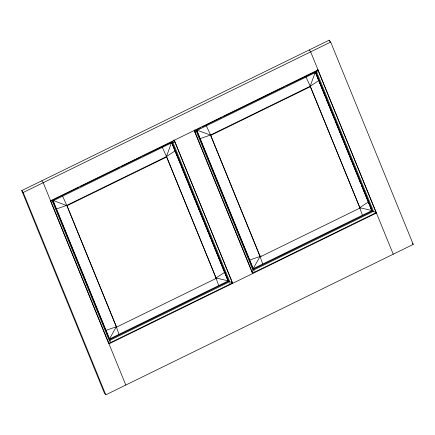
<?xml version="1.0" encoding="UTF-8"?>
<svg xmlns="http://www.w3.org/2000/svg" width="435" height="435" viewBox="0 0 435 435"><rect width="100%" height="100%" fill="white"/><g stroke="black" fill="none" stroke-linecap="round" stroke-linejoin="round"><path stroke-width="0.65" d="M171.45 142.767L166.442 156.595L215.988 277.998L218.691 285.588M142.484 156.219L172.923 141.511L174.033 139.88L232.42 282.962L229.767 281.701L109.261 340.659L109.767 339.545L53.146 200.796L50.324 200.404L108.717 343.487L109.261 340.659L52.053 200.464L79.072 187.246M194.271 130.625L252.441 273.169L252.985 270.342L195.772 130.147L200.845 127.667M371.773 210.246L372.393 211.051L315.772 72.302L316.278 71.188L373.491 211.383L372.393 211.051L253.491 269.227L252.985 270.342L373.491 211.383L376.144 212.644L317.751 69.562L316.647 71.188L285.599 86.195M62.656 196.223L66.756 205.369L116.303 326.772L109.397 339.061L228.299 280.89L171.928 142.762M305.789 76.522L310.443 86.636L359.99 208.039L260.304 256.813L260.027 256.454L249.581 260.07L253.121 268.743L260.027 256.454L261.239 255.856M175.218 150.809L166.442 156.595L66.756 205.369L56.316 208.985M318.937 80.491L310.166 86.277L210.48 135.051L200.035 138.667M105.857 330.388L116.303 326.772L116.58 327.131L216.266 278.362L215.988 277.998L224.759 272.218M362.415 215.271L359.712 207.68L368.483 201.9M51.21 202.569L52.205 201.84L52.347 201.187L172.847 142.229L174.913 142.049M194.934 132.251L195.929 131.522L196.071 130.87L316.571 71.911L318.637 71.726M21.75 190.595L329.213 40.167L330.676 42.059L413.25 244.405L105.787 394.833L104.324 392.941L21.75 190.595L23.213 192.493L105.787 394.833M23.213 192.493L330.676 42.059M50.601 200.763L318.034 69.921M80.29 186.648L119.924 167.257M121.142 166.659L141.266 156.812M202.063 127.069L222.182 117.222M223.405 116.629L284.381 86.793M109.147 338.441L52.776 200.312L67.039 205.728L166.725 156.953L216.266 278.362M206.108 125.296L210.757 135.41L310.443 86.636M253.121 268.743L372.023 210.567L315.397 71.824L310.166 86.277L359.99 208.039M109.767 339.545L228.669 281.369L229.767 281.701L172.554 141.505L172.048 142.62L228.669 281.369L227.739 280.167M108.717 343.487L232.42 282.962M252.441 273.169L376.144 212.644M108.995 343.846L376.422 213.003M359.712 207.68L372.023 210.567M215.988 277.998L228.299 280.89M194.048 130.087L196.87 130.478L253.491 269.227M197.131 130.223L210.48 135.051L260.027 256.454L262.729 264.045M309.198 49.96L310.661 51.857L393.235 254.198M412.516 243.453L413.25 244.405M166.725 156.953L162.342 147.449M231.605 281.902L232.698 283.321L174.31 140.239M41.765 180.802L43.228 182.7L125.802 385.04M110.376 340.757L110.762 341.508M254.29 270.793L254.486 271.19M229.468 282.94L229.664 283.337M329.213 40.167L329.725 41.423M315.631 72.716L360.724 183.211M361.24 184.467L369.435 204.559M369.951 205.815L371.485 209.583M315.609 72.982L317.148 76.75M317.659 78.006L318.942 81.144M319.453 82.4L325.858 98.098M326.37 99.354L333.286 116.303M333.803 117.559L334.569 119.44M335.08 120.696L343.28 140.788M343.791 142.044L348.919 154.599M349.43 155.855L351.991 162.135M352.502 163.391L357.63 175.947M358.141 177.203L360.702 183.478M361.213 184.734L366.341 197.294M366.852 198.545L369.413 204.825M369.924 206.081L371.463 209.849M210.757 135.41L260.304 256.813M196.75 130.614L249.326 259.445M194.325 130.446L252.719 273.528M171.656 142.408L196.25 202.677M196.761 203.933L228.022 280.526M172.401 144.556L178.807 160.254M179.318 161.51L180.601 164.647M181.112 165.904L187.518 181.596M188.029 182.852L189.312 185.995M189.823 187.251L196.228 202.944M196.74 204.2L203.656 221.154M204.167 222.405L210.573 238.103M211.089 239.359L212.367 242.496M212.884 243.752L219.283 259.45M219.8 260.706L227.483 279.536M67.039 205.728L116.58 327.131M116.303 326.772L119.005 334.363"/></g></svg>
